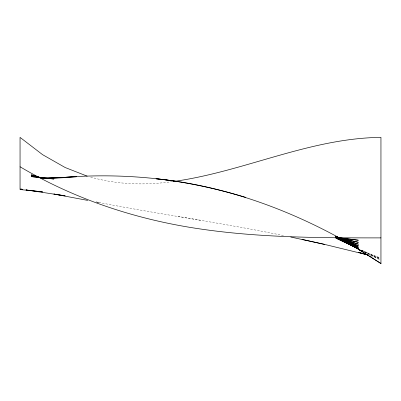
<?xml version="1.0" encoding="UTF-8"?>
<svg xmlns="http://www.w3.org/2000/svg" width="401" height="401" viewBox="0 0 401 401"><rect width="100%" height="100%" fill="white"/><g stroke="black" fill="none" stroke-linecap="round" stroke-linejoin="round"><path stroke-width="0.3" stroke-dasharray="2 1.5" d="M172.455 181.593C145.067 185.523 116.826 184.676 90.155 176.936M283.412 235.547C221.247 222.7 158.3 214.154 96.029 201.914M177.944 216.375L200.5 220.254M370.263 255.738L379.762 258.485M363.597 251.477L379.792 257.668M364.178 251.873L379.792 258.324L361.777 250.259M361.697 250.419L379.847 259.582L361.697 250.299M98.997 202.45L96.029 201.909L98.997 202.45"/><path stroke-width="0.6" d="M173.678 181.458C243.808 171.758 309.356 138.139 380.95 137.383L380.95 263.617M380.95 237.888C320.725 237.923 260.224 237.738 200.5 228.996C137.147 219.823 75.208 199.498 20.05 166.766M335.837 237.522L358.394 240.219L344.374 238.394M245.612 197.347C216.345 188.59 186.405 181.944 155.999 178.761C227.798 186.084 296.62 211.969 358.394 248.76L335.837 236.199L358.394 248.084L335.837 236.349L358.394 247.096L335.837 236.55L358.394 249.201L380.95 263.502M343.151 238.234L335.837 237.282L358.394 242.309L340.103 238.034M177.944 181.578C140.671 175.823 102.761 174.395 65.162 177.312L76.441 176.736L48.541 178.244L65.162 177.653L42.606 178.164L31.328 175.678L42.606 177.919L31.328 176.6L53.884 178.996L42.606 177.869L53.884 178.219L42.606 178.164L31.328 174.811L42.606 178.676M27.173 190.049L25.985 189.868L65.162 195.843L53.884 194.049L87.719 200.395M28.952 190.315L42.606 191.894L20.05 189.533L20.05 137.383L42.606 154.681L65.162 167.523L87.142 176.139M290.725 237.031L324.559 244.394L368.484 255.106M302.003 239.377L324.559 244.394M338.885 237.748L335.837 237.036L358.394 244.169L335.837 236.79L358.394 245.763L335.837 236.55L358.394 249.056L336.94 237.668L357.291 248.229L335.837 238.074L356.138 247.557M368.484 255.081L358.394 252.309L368.484 255.226M361.286 250.59L358.394 249.487L361.286 250.68M358.394 249.201L380.95 263.547M47.353 178.34L46.17 178.43L47.353 178.345M22.426 189.337L20.641 189.066L22.426 189.337"/></g></svg>
